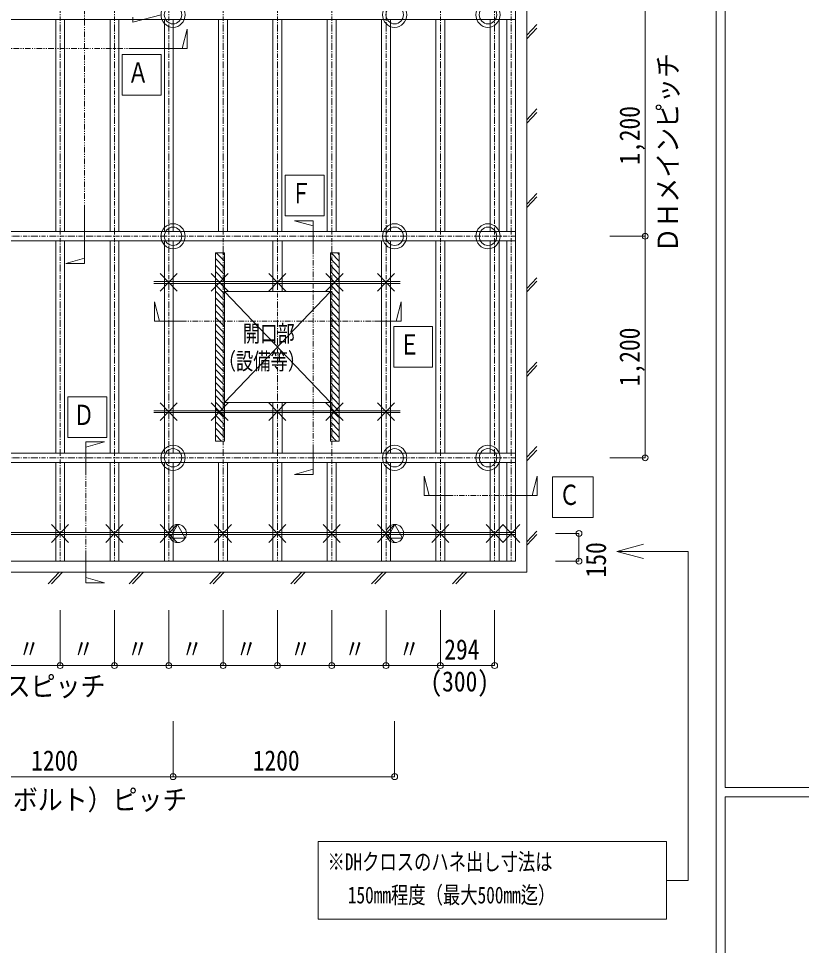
# Model space of a CAD drawing. Units: millimetres, scale not verified. Extents: x -205 to 205, y -142 to 143.
# Drawn here: x -141.6 to -56.7, y -28.9 to 71.5 of the extents above; entities that cross this region are included whole.
import ezdxf
from ezdxf.enums import TextEntityAlignment as Align

# ---------------------------------------------------------------- set-up
doc = ezdxf.new("R2010")
doc.units = ezdxf.units.MM
doc.header["$LTSCALE"] = 0.25
doc.linetypes.add('USER1', pattern=[7.8, 1.8, -0.6, 0.3, -0.6, 3, -0.6, 0.3, -0.6])
doc.linetypes.add('USER4', pattern=[4.8, 2.4, -0.6, 0.3, -0.6, 0.3, -0.6])
for name, color, linetype, lineweight in [('0-1_0-0 基本', 7, 'Continuous', 18), ('0-2_0-1 軸組', 7, 'Continuous', 18), ('0-3_0-2 インサート', 7, 'Continuous', 18), ('0-4_0-3 文字', 7, 'Continuous', 18), ('0-5_0-4 ブレース', 7, 'Continuous', 18), ('0-6_0-5 仕上', 7, 'Continuous', 18), ('F-2_F-1 レイアウト', 7, 'Continuous', 18)]:
    doc.layers.add(name, color=color, linetype=linetype, lineweight=lineweight)
doc.styles.add('ＭＳ ゴシック', font='')
doc.styles.get('ＭＳ ゴシック').set_extended_font_data('MS Gothic')

msp = doc.modelspace()

# ---------------------------------------------------------------- linework, layer by layer
at = {"layer": '0-1_0-0 基本', "color": 4, "linetype": 'USER1'}
for p, q in [((-137.047, 105.7262), (-137.047, 12.7262)), ((-131.1635, 105.7262), (-131.1635, 12.7262)), ((-125.28, 105.7262), (-125.28, 12.7262)), ((-119.3966, 105.7262), (-119.3966, 12.7262)), ((-113.5131, 105.7262), (-113.5131, 12.7262)), ((-107.6296, 105.7262), (-107.6296, 12.7262)), ((-101.7461, 105.7262), (-101.7461, 12.7262)), ((-95.8626, 105.7262), (-95.8626, 12.7262)), ((-89.9791, 105.7262), (-89.9791, 12.7262)), ((-88.1833, 105.7262), (-88.1833, 12.7262)), ((-193.0657, 47.9262), (-87.7044, 47.9262)), ((-193.0657, 23.9262), (-87.7044, 23.9262))]:
    msp.add_line(p, q, dxfattribs=at)
at = {"layer": '0-1_0-0 基本'}
for p, q in [((-87.7044, 12.7262), (-87.7044, 105.7262)), ((-86.5044, 69.7053), (-85.3962, 70.8623)), ((-86.5044, 69.3327), (-85.3962, 70.4897)), ((-86.5044, 60.5596), (-85.3962, 61.7166)), ((-86.5044, 60.187), (-85.3962, 61.3441)), ((-86.5044, 51.4139), (-85.3962, 52.571)), ((-86.5044, 51.0414), (-85.3962, 52.1984)), ((-126.2028, 41.9629), (-124.3573, 43.8896)), ((-126.2028, 43.8896), (-124.3573, 41.9629)), ((-120.7016, 41.9629), (-118.8561, 43.8896)), ((-120.7016, 43.8896), (-118.8561, 41.9629)), ((-114.4358, 41.9629), (-112.5903, 43.8896)), ((-114.4358, 43.8896), (-112.5903, 41.9629)), ((-108.2498, 41.9629), (-106.4043, 43.8896)), ((-108.2498, 43.8896), (-106.4043, 41.9629)), ((-102.6688, 41.9629), (-100.8234, 43.8896)), ((-102.6688, 43.8896), (-100.8234, 41.9629)), ((-86.5044, 42.2683), (-85.3962, 43.4253)), ((-126.8985, 43.0262), (-100.2021, 43.0262)), ((-126.8985, 42.8262), (-100.2021, 42.8262)), ((-86.5044, 41.8957), (-85.3962, 43.0527)), ((-86.5044, 33.1226), (-85.3962, 34.2797)), ((-86.5044, 32.75), (-85.3962, 33.9071)), ((-126.2028, 29.8896), (-124.3573, 27.9629)), ((-126.2028, 27.9629), (-124.3573, 29.8896)), ((-120.7016, 29.8896), (-118.8561, 27.9629)), ((-120.7016, 27.9629), (-118.8561, 29.8896)), ((-114.4358, 29.8896), (-112.5903, 27.9629)), ((-114.4358, 27.9629), (-112.5903, 29.8896)), ((-108.2498, 29.8896), (-106.4043, 27.9629)), ((-108.2498, 27.9629), (-106.4043, 29.8896)), ((-102.6688, 29.8896), (-100.8234, 27.9629)), ((-102.6688, 27.9629), (-100.8234, 29.8896)), ((-126.8985, 29.0262), (-100.2021, 29.0262)), ((-126.8985, 28.8262), (-100.2021, 28.8262)), ((-86.5044, 23.977), (-85.3962, 25.134)), ((-86.5044, 23.6044), (-85.3962, 24.7614)), ((-137.9697, 14.7629), (-136.1243, 16.6896)), ((-137.9697, 16.6896), (-136.1243, 14.7629)), ((-132.0863, 14.7629), (-130.2408, 16.6896)), ((-132.0863, 16.6896), (-130.2408, 14.7629)), ((-126.2028, 14.7629), (-124.3573, 16.6896)), ((-126.2028, 16.6896), (-124.3573, 14.7629)), ((-120.3193, 14.7629), (-118.4738, 16.6896)), ((-120.3193, 16.6896), (-118.4738, 14.7629)), ((-114.4358, 14.7629), (-112.5903, 16.6896)), ((-114.4358, 16.6896), (-112.5903, 14.7629)), ((-108.5523, 14.7629), (-106.7068, 16.6896)), ((-108.5523, 16.6896), (-106.7068, 14.7629)), ((-102.6688, 14.7629), (-100.8234, 16.6896)), ((-102.6688, 16.6896), (-100.8234, 14.7629)), ((-96.7854, 14.7629), (-94.9399, 16.6896)), ((-96.7854, 16.6896), (-94.9399, 14.7629)), ((-90.9019, 14.7629), (-89.0564, 16.6896)), ((-90.9019, 16.6896), (-89.0564, 14.7629)), ((-89.1061, 16.6896), (-87.2606, 14.7629)), ((-89.1061, 14.7629), (-87.2606, 16.6896)), ((-193.0657, 15.8262), (-87.7044, 15.8262)), ((-193.0657, 15.6262), (-87.7044, 15.6262)), ((-86.5044, 14.8313), (-85.3962, 15.9884)), ((-86.5044, 14.4587), (-85.3962, 15.6158)), ((-193.0657, 12.7262), (-87.7044, 12.7262)), ((-138.3426, 10.2751), (-137.1442, 11.5262)), ((-137.9857, 10.2751), (-136.7873, 11.5262)), ((-129.5826, 10.2751), (-128.3842, 11.5262)), ((-129.2257, 10.2751), (-128.0273, 11.5262)), ((-120.8226, 10.2751), (-119.6242, 11.5262)), ((-120.4657, 10.2751), (-119.2674, 11.5262)), ((-112.0626, 10.2751), (-110.8642, 11.5262)), ((-111.7057, 10.2751), (-110.5074, 11.5262)), ((-103.3026, 10.2751), (-102.1043, 11.5262)), ((-102.9458, 10.2751), (-101.7474, 11.5262)), ((-94.5426, 10.2751), (-93.3443, 11.5262)), ((-94.1858, 10.2751), (-92.9874, 11.5262))]:
    msp.add_line(p, q, dxfattribs=at)
msp.add_lwpolyline([(-86.5044, 105.7262), (-86.5044, 11.5262), (-193.0657, 11.5262)], dxfattribs=at)
at = {"layer": '0-2_0-1 軸組'}
for p, q in [((-87.7044, 71.4262), (-176.591, 71.4262)), ((-137.5259, 71.4262), (-137.5259, 48.4262)), ((-136.5681, 71.4262), (-136.5681, 48.4262)), ((-131.6424, 71.4262), (-131.6424, 48.4262)), ((-130.6846, 71.4262), (-130.6846, 48.4262)), ((-125.759, 71.4262), (-125.759, 48.4262)), ((-124.8011, 71.4262), (-124.8011, 48.4262)), ((-119.8755, 71.4262), (-119.8755, 48.4262)), ((-118.9176, 71.4262), (-118.9176, 48.4262)), ((-113.992, 71.4262), (-113.992, 48.4262)), ((-113.0342, 71.4262), (-113.0342, 48.4262)), ((-108.1085, 71.4262), (-108.1085, 48.4262)), ((-107.1507, 71.4262), (-107.1507, 48.4262)), ((-102.225, 71.4262), (-102.225, 48.4262)), ((-101.2672, 71.4262), (-101.2672, 48.4262)), ((-96.3415, 71.4262), (-96.3415, 48.4262)), ((-95.3837, 71.4262), (-95.3837, 48.4262)), ((-90.4581, 71.4262), (-90.4581, 48.4262)), ((-89.5002, 71.4262), (-89.5002, 48.4262)), ((-88.6622, 71.4262), (-88.6622, 48.4262)), ((-87.7044, 71.4262), (-87.7044, 48.4262)), ((-87.7044, 48.4262), (-193.0657, 48.4262)), ((-87.7044, 47.4262), (-193.0657, 47.4262)), ((-137.5259, 47.4262), (-137.5259, 24.4262)), ((-136.5681, 47.4262), (-136.5681, 24.4262)), ((-131.6424, 47.4262), (-131.6424, 24.4262)), ((-130.6846, 47.4262), (-130.6846, 24.4262)), ((-125.759, 47.4262), (-125.759, 24.4262)), ((-124.8011, 47.4262), (-124.8011, 24.4262)), ((-114.0131, 47.4262), (-114.0131, 41.9262)), ((-113.0131, 47.4262), (-113.0131, 41.9262)), ((-102.225, 47.4262), (-102.225, 24.4262)), ((-101.2672, 47.4262), (-101.2672, 24.4262)), ((-96.3415, 47.4262), (-96.3415, 24.4262)), ((-95.3837, 47.4262), (-95.3837, 24.4262)), ((-90.4581, 47.4262), (-90.4581, 24.4262)), ((-89.5002, 47.4262), (-89.5002, 24.4262)), ((-88.6622, 47.4262), (-88.6622, 24.4262)), ((-87.7044, 47.4262), (-87.7044, 24.4262)), ((-120.2179, 46.1422), (-119.2601, 46.1422)), ((-120.2179, 25.7422), (-120.2179, 46.1422)), ((-120.2179, 45.5059), (-119.2601, 44.5059)), ((-120.15, 46.1422), (-119.2601, 45.213)), ((-119.4727, 46.1422), (-119.2601, 45.9201)), ((-119.4727, 46.1422), (-119.2601, 45.9201)), ((-119.2601, 46.1422), (-119.2601, 25.7422)), ((-107.7661, 46.1422), (-106.8083, 46.1422)), ((-107.7661, 25.7422), (-107.7661, 46.1422)), ((-107.7661, 45.5059), (-106.8083, 44.5059)), ((-107.6982, 46.1422), (-106.8083, 45.213)), ((-107.021, 46.1422), (-106.8083, 45.9201)), ((-107.021, 46.1422), (-106.8083, 45.9201)), ((-106.8083, 46.1422), (-106.8083, 25.7422)), ((-120.2179, 44.7988), (-119.2601, 43.7988)), ((-107.7661, 44.7988), (-106.8083, 43.7988)), ((-120.2179, 44.0917), (-119.2601, 43.0917)), ((-120.2179, 43.3846), (-119.2601, 42.3846)), ((-107.7661, 44.0917), (-106.8083, 43.0917)), ((-107.7661, 43.3846), (-106.8083, 42.3846)), ((-120.2179, 42.6775), (-119.2601, 41.6775)), ((-107.7661, 42.6775), (-106.8083, 41.6775)), ((-120.2179, 41.9704), (-119.2601, 40.9704)), ((-120.2179, 41.2633), (-119.2601, 40.2633)), ((-114.0131, 41.9262), (-113.0131, 41.9262)), ((-107.7661, 41.9704), (-106.8083, 40.9704)), ((-107.7661, 41.2633), (-106.8083, 40.2633)), ((-120.2179, 40.5562), (-119.2601, 39.5562)), ((-107.7661, 40.5562), (-106.8083, 39.5562)), ((-120.2179, 39.849), (-119.2601, 38.849)), ((-107.7661, 39.849), (-106.8083, 38.849)), ((-120.2179, 39.1419), (-119.2601, 38.1419)), ((-120.2179, 38.4348), (-119.2601, 37.4348)), ((-107.7661, 39.1419), (-106.8083, 38.1419)), ((-107.7661, 38.4348), (-106.8083, 37.4348)), ((-120.2179, 37.7277), (-119.2601, 36.7277)), ((-107.7661, 37.7277), (-106.8083, 36.7277)), ((-120.2179, 37.0206), (-119.2601, 36.0206)), ((-120.2179, 36.3135), (-119.2601, 35.3135)), ((-107.7661, 37.0206), (-106.8083, 36.0206)), ((-107.7661, 36.3135), (-106.8083, 35.3135)), ((-120.2179, 35.6064), (-119.2601, 34.6064)), ((-107.7661, 35.6064), (-106.8083, 34.6064)), ((-120.2179, 34.8993), (-119.2601, 33.8993)), ((-120.2179, 34.1922), (-119.2601, 33.1922)), ((-107.7661, 34.8993), (-106.8083, 33.8993)), ((-107.7661, 34.1922), (-106.8083, 33.1922)), ((-120.2179, 33.4851), (-119.2601, 32.4851)), ((-107.7661, 33.4851), (-106.8083, 32.4851)), ((-120.2179, 32.778), (-119.2601, 31.778)), ((-107.7661, 32.778), (-106.8083, 31.778)), ((-120.2179, 32.0709), (-119.2601, 31.0709)), ((-120.2179, 31.3638), (-119.2601, 30.3638)), ((-107.7661, 32.0709), (-106.8083, 31.0709)), ((-107.7661, 31.3638), (-106.8083, 30.3638)), ((-120.2179, 30.6567), (-119.2601, 29.6567)), ((-107.7661, 30.6567), (-106.8083, 29.6567)), ((-120.2179, 29.9495), (-119.2601, 28.9495)), ((-120.2179, 29.2424), (-119.3403, 28.3262)), ((-114.0131, 29.9262), (-114.0131, 24.4262)), ((-114.0131, 29.9262), (-113.0131, 29.9262)), ((-113.0131, 29.9262), (-113.0131, 24.4262)), ((-107.7661, 29.9495), (-106.8083, 28.9495)), ((-107.7661, 29.2424), (-106.8885, 28.3262)), ((-120.2179, 28.5353), (-119.2601, 27.5353)), ((-107.7661, 28.5353), (-106.8083, 27.5353)), ((-120.2179, 27.8282), (-119.2601, 26.8282)), ((-120.2179, 27.1211), (-119.2601, 26.1211)), ((-107.7661, 27.8282), (-106.8083, 26.8282)), ((-107.7661, 27.1211), (-106.8083, 26.1211)), ((-120.2179, 26.414), (-119.5744, 25.7422)), ((-107.7661, 26.414), (-107.1226, 25.7422)), ((-119.2601, 25.7422), (-120.2179, 25.7422)), ((-106.8083, 25.7422), (-107.7661, 25.7422)), ((-87.7044, 24.4262), (-193.0657, 24.4262)), ((-87.7044, 23.4262), (-193.0657, 23.4262)), ((-137.5259, 23.4262), (-137.5259, 12.7262)), ((-136.5681, 23.4262), (-136.5681, 12.7262)), ((-131.6424, 23.4262), (-131.6424, 12.7262)), ((-130.6846, 23.4262), (-130.6846, 12.7262)), ((-125.759, 23.4262), (-125.759, 12.7262)), ((-124.8011, 23.4262), (-124.8011, 12.7262)), ((-119.8755, 23.4262), (-119.8755, 12.7262)), ((-118.9176, 23.4262), (-118.9176, 12.7262)), ((-113.992, 23.4262), (-113.992, 12.7262)), ((-113.0342, 23.4262), (-113.0342, 12.7262)), ((-108.1085, 23.4262), (-108.1085, 12.7262)), ((-107.1507, 23.4262), (-107.1507, 12.7262)), ((-102.225, 23.4262), (-102.225, 12.7262)), ((-101.2672, 23.4262), (-101.2672, 12.7262)), ((-96.3415, 23.4262), (-96.3415, 12.7262)), ((-95.3837, 23.4262), (-95.3837, 12.7262)), ((-90.4581, 23.4262), (-90.4581, 12.7262)), ((-89.5002, 23.4262), (-89.5002, 12.7262)), ((-88.6622, 23.4262), (-88.6622, 12.7262)), ((-87.7044, 23.4262), (-87.7044, 12.7262))]:
    msp.add_line(p, q, dxfattribs=at)
at = {"layer": '0-3_0-2 インサート'}
for p, q in [((-124.3222, 16.7151), (-125.1425, 15.2318)), ((-123.5019, 15.2318), (-124.3222, 16.7151)), ((-100.7883, 16.7151), (-101.6086, 15.2318)), ((-99.968, 15.2318), (-100.7883, 16.7151)), ((-125.1425, 15.2318), (-123.5019, 15.2318)), ((-101.6086, 15.2318), (-99.968, 15.2318))]:
    msp.add_line(p, q, dxfattribs=at)
for centre, major_axis in [((-124.814, 71.9262), (0, 1.3624)), ((-124.814, 71.9262), (0, 0.9889)), ((-100.814, 71.9262), (0, 1.3624)), ((-100.814, 71.9262), (0, 0.9889)), ((-90.7044, 71.9262), (0, 1.3624)), ((-90.7044, 71.9262), (0, 0.9889)), ((-124.814, 47.9262), (0, 1.3624)), ((-100.814, 47.9262), (0, 1.3624)), ((-90.7044, 47.9262), (0, 1.3624)), ((-124.814, 47.9262), (0, 0.9889)), ((-100.814, 47.9262), (0, 0.9889)), ((-90.7044, 47.9262), (0, 0.9889)), ((-124.814, 23.9262), (0, 1.3624)), ((-100.814, 23.9262), (0, 1.3624)), ((-90.7044, 23.9262), (0, 1.3624)), ((-124.814, 23.9262), (0, 0.9889)), ((-100.814, 23.9262), (0, 0.9889)), ((-90.7044, 23.9262), (0, 0.9889)), ((-124.3222, 15.7262), (0, 0.9889)), ((-100.7883, 15.7262), (0, 0.9889))]:
    msp.add_ellipse(centre, major_axis=major_axis, ratio=0.95783, dxfattribs=at)
at = {"layer": '0-4_0-3 文字'}
for p, q in [((-73.6783, 95.9262), (-73.6783, 23.9262)), ((-123.2812, 70.3786), (-123.8182, 68.2862)), ((-123.2812, 68.2862), (-123.2812, 70.3786)), ((-130.329, 67.6141), (-126.1146, 67.6141)), ((-130.329, 63.2141), (-130.329, 67.6141)), ((-129.2864, 68.2862), (-123.2812, 68.2862)), ((-126.1146, 67.6141), (-126.1146, 63.2141)), ((-126.1146, 63.2141), (-130.329, 63.2141)), ((-112.6786, 54.5372), (-108.4641, 54.5372)), ((-112.6786, 50.1372), (-112.6786, 54.5372)), ((-108.4641, 54.5372), (-108.4641, 50.1372)), ((-134.4157, 51.2528), (-134.4157, 44.9831)), ((-108.4641, 50.1372), (-112.6786, 50.1372)), ((-111.6603, 49.5996), (-109.6561, 49.039)), ((-109.6561, 49.5996), (-111.6603, 49.5996)), ((-109.6561, 49.5996), (-109.6561, 46.5996)), ((-73.6783, 47.9262), (-77.5096, 47.9262)), ((-136.4199, 44.9831), (-134.4157, 45.5438)), ((-134.4157, 44.9831), (-136.4199, 44.9831)), ((-126.8337, 40.8107), (-126.2967, 38.7183)), ((-126.8337, 38.7183), (-126.8337, 40.8107)), ((-100.114, 40.8107), (-100.651, 38.7183)), ((-100.114, 38.7183), (-100.114, 40.8107)), ((-126.8337, 38.7183), (-123.9602, 38.7183)), ((-100.114, 38.7183), (-102.9875, 38.7183)), ((-100.9116, 38.1422), (-96.6971, 38.1422)), ((-100.9116, 33.7422), (-100.9116, 38.1422)), ((-96.6971, 38.1422), (-96.6971, 33.7422)), ((-96.6971, 33.7422), (-100.9116, 33.7422)), ((-136.2125, 26.113), (-136.2125, 30.513)), ((-131.998, 26.113), (-136.2125, 26.113)), ((-134.2626, 25.6381), (-134.2626, 22.6381)), ((-132.2584, 25.6381), (-134.2626, 25.0775)), ((-134.2626, 25.6381), (-132.2584, 25.6381)), ((-109.6561, 22.1273), (-109.6561, 25.1273)), ((-73.6783, 23.9262), (-77.5096, 23.9262)), ((-111.6603, 22.1273), (-109.6561, 22.688)), ((-109.6561, 22.1273), (-111.6603, 22.1273)), ((-97.6226, 21.947), (-97.0856, 19.8546)), ((-97.6226, 19.8546), (-97.6226, 21.947)), ((-85.362, 21.947), (-85.899, 19.8546)), ((-85.362, 19.8546), (-85.362, 21.947)), ((-94.7491, 19.8546), (-97.6226, 19.8546)), ((-85.362, 19.8546), (-88.2354, 19.8546)), ((-80.8446, 15.7262), (-83.383, 15.7262)), ((-76.7483, 13.782), (-73.8505, 14.5584)), ((-134.2626, 13.3862), (-134.2626, 10.3862)), ((-76.7483, 13.782), (-73.8505, 13.0055)), ((-76.7483, 13.782), (-69.0336, 13.782)), ((-69.0336, 13.782), (-69.0336, -21.8626)), ((-132.2584, 10.3862), (-134.2626, 10.9469)), ((-134.2626, 10.3862), (-132.2584, 10.3862)), ((-137.047, 1.4086), (-137.047, 7.4086)), ((-131.1635, 1.4086), (-131.1635, 7.4086)), ((-125.28, 1.4086), (-125.28, 7.4086)), ((-119.3966, 1.4086), (-119.3966, 7.4086)), ((-113.5131, 1.4086), (-113.5131, 7.4086)), ((-107.6296, 1.4086), (-107.6296, 7.4086)), ((-101.7461, 1.4086), (-101.7461, 7.4086)), ((-95.8626, 1.4086), (-95.8626, 7.4086)), ((-89.9791, 1.4086), (-89.9791, 7.4086)), ((-189.9984, 1.4086), (-89.9791, 1.4086)), ((-124.814, -10.6252), (-124.814, -4.6252)), ((-100.814, -10.6252), (-100.814, -4.6252)), ((-172.814, -10.6252), (-100.814, -10.6252)), ((-109.0826, -17.6626), (-109.0826, -26.0626)), ((-109.0826, -17.6626), (-71.3808, -17.6626)), ((-69.0336, -21.8626), (-71.3808, -21.8626)), ((-109.0826, -26.0626), (-71.3808, -26.0626))]:
    msp.add_line(p, q, dxfattribs=at)
at = {"layer": '0-4_0-3 文字', "color": 4, "linetype": 'USER4'}
for p, q in [((-134.4157, 92.5997), (-134.4157, 51.2528)), ((-168.3415, 68.2862), (-129.2864, 68.2862)), ((-109.6561, 46.5996), (-109.6561, 25.1273)), ((-123.9602, 38.7183), (-102.9875, 38.7183)), ((-134.2626, 22.6381), (-134.2626, 12.7262)), ((-88.2354, 19.8546), (-95.9478, 19.8546))]:
    msp.add_line(p, q, dxfattribs=at)
at = {"layer": '0-4_0-3 文字'}
for points in [[(-136.2125, 30.513), (-131.998, 30.513), (-131.998, 26.113)], [(-80.8446, 15.7262), (-80.8446, 12.7262), (-83.383, 12.7262)], [(-71.3808, -17.6626), (-71.3808, -21.8626), (-71.3808, -26.0626)]]:
    msp.add_lwpolyline(points, dxfattribs=at)
msp.add_lwpolyline([(-83.6974, 17.4537), (-83.6974, 21.8537), (-79.2974, 21.8537), (-79.2974, 17.4537)], close=True, dxfattribs=at)
for centre in [(-73.6783, 47.9262), (-73.6783, 23.9262), (-80.8446, 15.7262), (-80.8446, 12.7262), (-137.047, 1.4086), (-131.1635, 1.4086), (-125.28, 1.4086), (-119.3966, 1.4086), (-113.5131, 1.4086), (-107.6296, 1.4086), (-101.7461, 1.4086), (-95.8626, 1.4086), (-89.9791, 1.4086), (-124.814, -10.6252), (-100.814, -10.6252)]:
    msp.add_circle(centre, 0.319, dxfattribs=at)
at = {"layer": '0-5_0-4 ブレース'}
msp.add_lwpolyline([(-126.1189, 71.9262), (-129.1721, 71.1081), (-129.1721, 71.6762)], dxfattribs=at)
at = {"layer": '0-6_0-5 仕上'}
for p, q in [((-119.2601, 32.9262), (-119.2601, 41.9262)), ((-119.2601, 29.9262), (-119.2601, 41.9262)), ((-119.2601, 41.9262), (-107.7661, 41.9262)), ((-119.2601, 29.9262), (-107.7661, 41.9262)), ((-119.2601, 41.9262), (-107.7661, 29.9262)), ((-107.7661, 41.9262), (-107.7661, 29.9262)), ((-107.7661, 29.9262), (-119.2601, 29.9262))]:
    msp.add_line(p, q, dxfattribs=at)
at = {"layer": 'F-2_F-1 レイアウト'}
for p, q in [((-66, -124.3845), (-66, 142.6155)), ((-65, -11.7956), (-65, 142.6155)), ((-65, -11.7956), (205, -11.7956)), ((-65, -12.7956), (205, -12.7956)), ((-65, -124.3845), (-65, -12.7956))]:
    msp.add_line(p, q, dxfattribs=at)

# ---------------------------------------------------------------- texts
at = {"layer": '0-4_0-3 文字', "style": 'ＭＳ ゴシック'}
for s, width, p in [('ＤＨメインピッチ', 0.9, (-69.4706, 46.1762)), ('1,200', 0.85, (-73.6151, 55.6762)), ('1,200', 0.85, (-73.6151, 31.6762)), ('150', 0.85, (-77.2612, 10.9621))]:
    msp.add_text(s, height=2.199, rotation=90, dxfattribs=dict(at, width=width)).set_placement(p, align=Align.BOTTOM_LEFT)
for s, height, width, p in [('Ａ', 2.199, 0.75, (-129.7218, 63.9141)), ('Ｆ', 2.199, 0.75, (-112.0713, 50.8372)), ('開口部', 1.833, 0.75, (-117.2631, 35.9262)), ('Ｅ', 2.199, 0.75, (-100.3044, 34.4422)), ('（設備等）', 1.833, 0.75, (-119.8769, 32.9262)), ('Ｄ', 2.199, 0.75, (-135.6053, 26.813)), ('Ｃ', 2.199, 0.75, (-82.9974, 18.1537)), ('294', 2.199, 0.85, (-95.4397, 1.4086)), ('〃', 2.199, 0.75, (-141.5424, 1.4649)), ('〃', 2.199, 0.75, (-135.6589, 1.4649)), ('〃', 2.199, 0.75, (-129.7754, 1.4649)), ('〃', 2.199, 0.75, (-123.892, 1.4649)), ('〃', 2.199, 0.75, (-118.0085, 1.4649)), ('〃', 2.199, 0.75, (-112.125, 1.4649)), ('〃', 2.199, 0.75, (-106.2415, 1.4649)), ('〃', 2.199, 0.75, (-100.358, 1.4649)), ('(300)', 2.199, 0.85, (-96.9416, -2.0539)), ('ＤＨクロスピッチ', 2.199, 0.9, (-153.7387, -2.5752)), ('1200', 2.199, 0.85, (-140.189, -10.6252)), ('1200', 2.199, 0.85, (-116.189, -10.6252)), ('インサート（吊ボルト）ピッチ', 2.199, 0.9, (-161.064, -14.8788)), ('※DHクロスのハネ出し寸法は', 1.833, 0.75, (-108.0826, -21.3126)), ('150mm程度（最大500mm迄）', 1.833, 0.75, (-105.8843, -24.9126))]:
    msp.add_text(s, height=height, dxfattribs=dict(at, width=width)).set_placement(p, align=Align.BOTTOM_LEFT)

doc.saveas('drawing.dxf')
